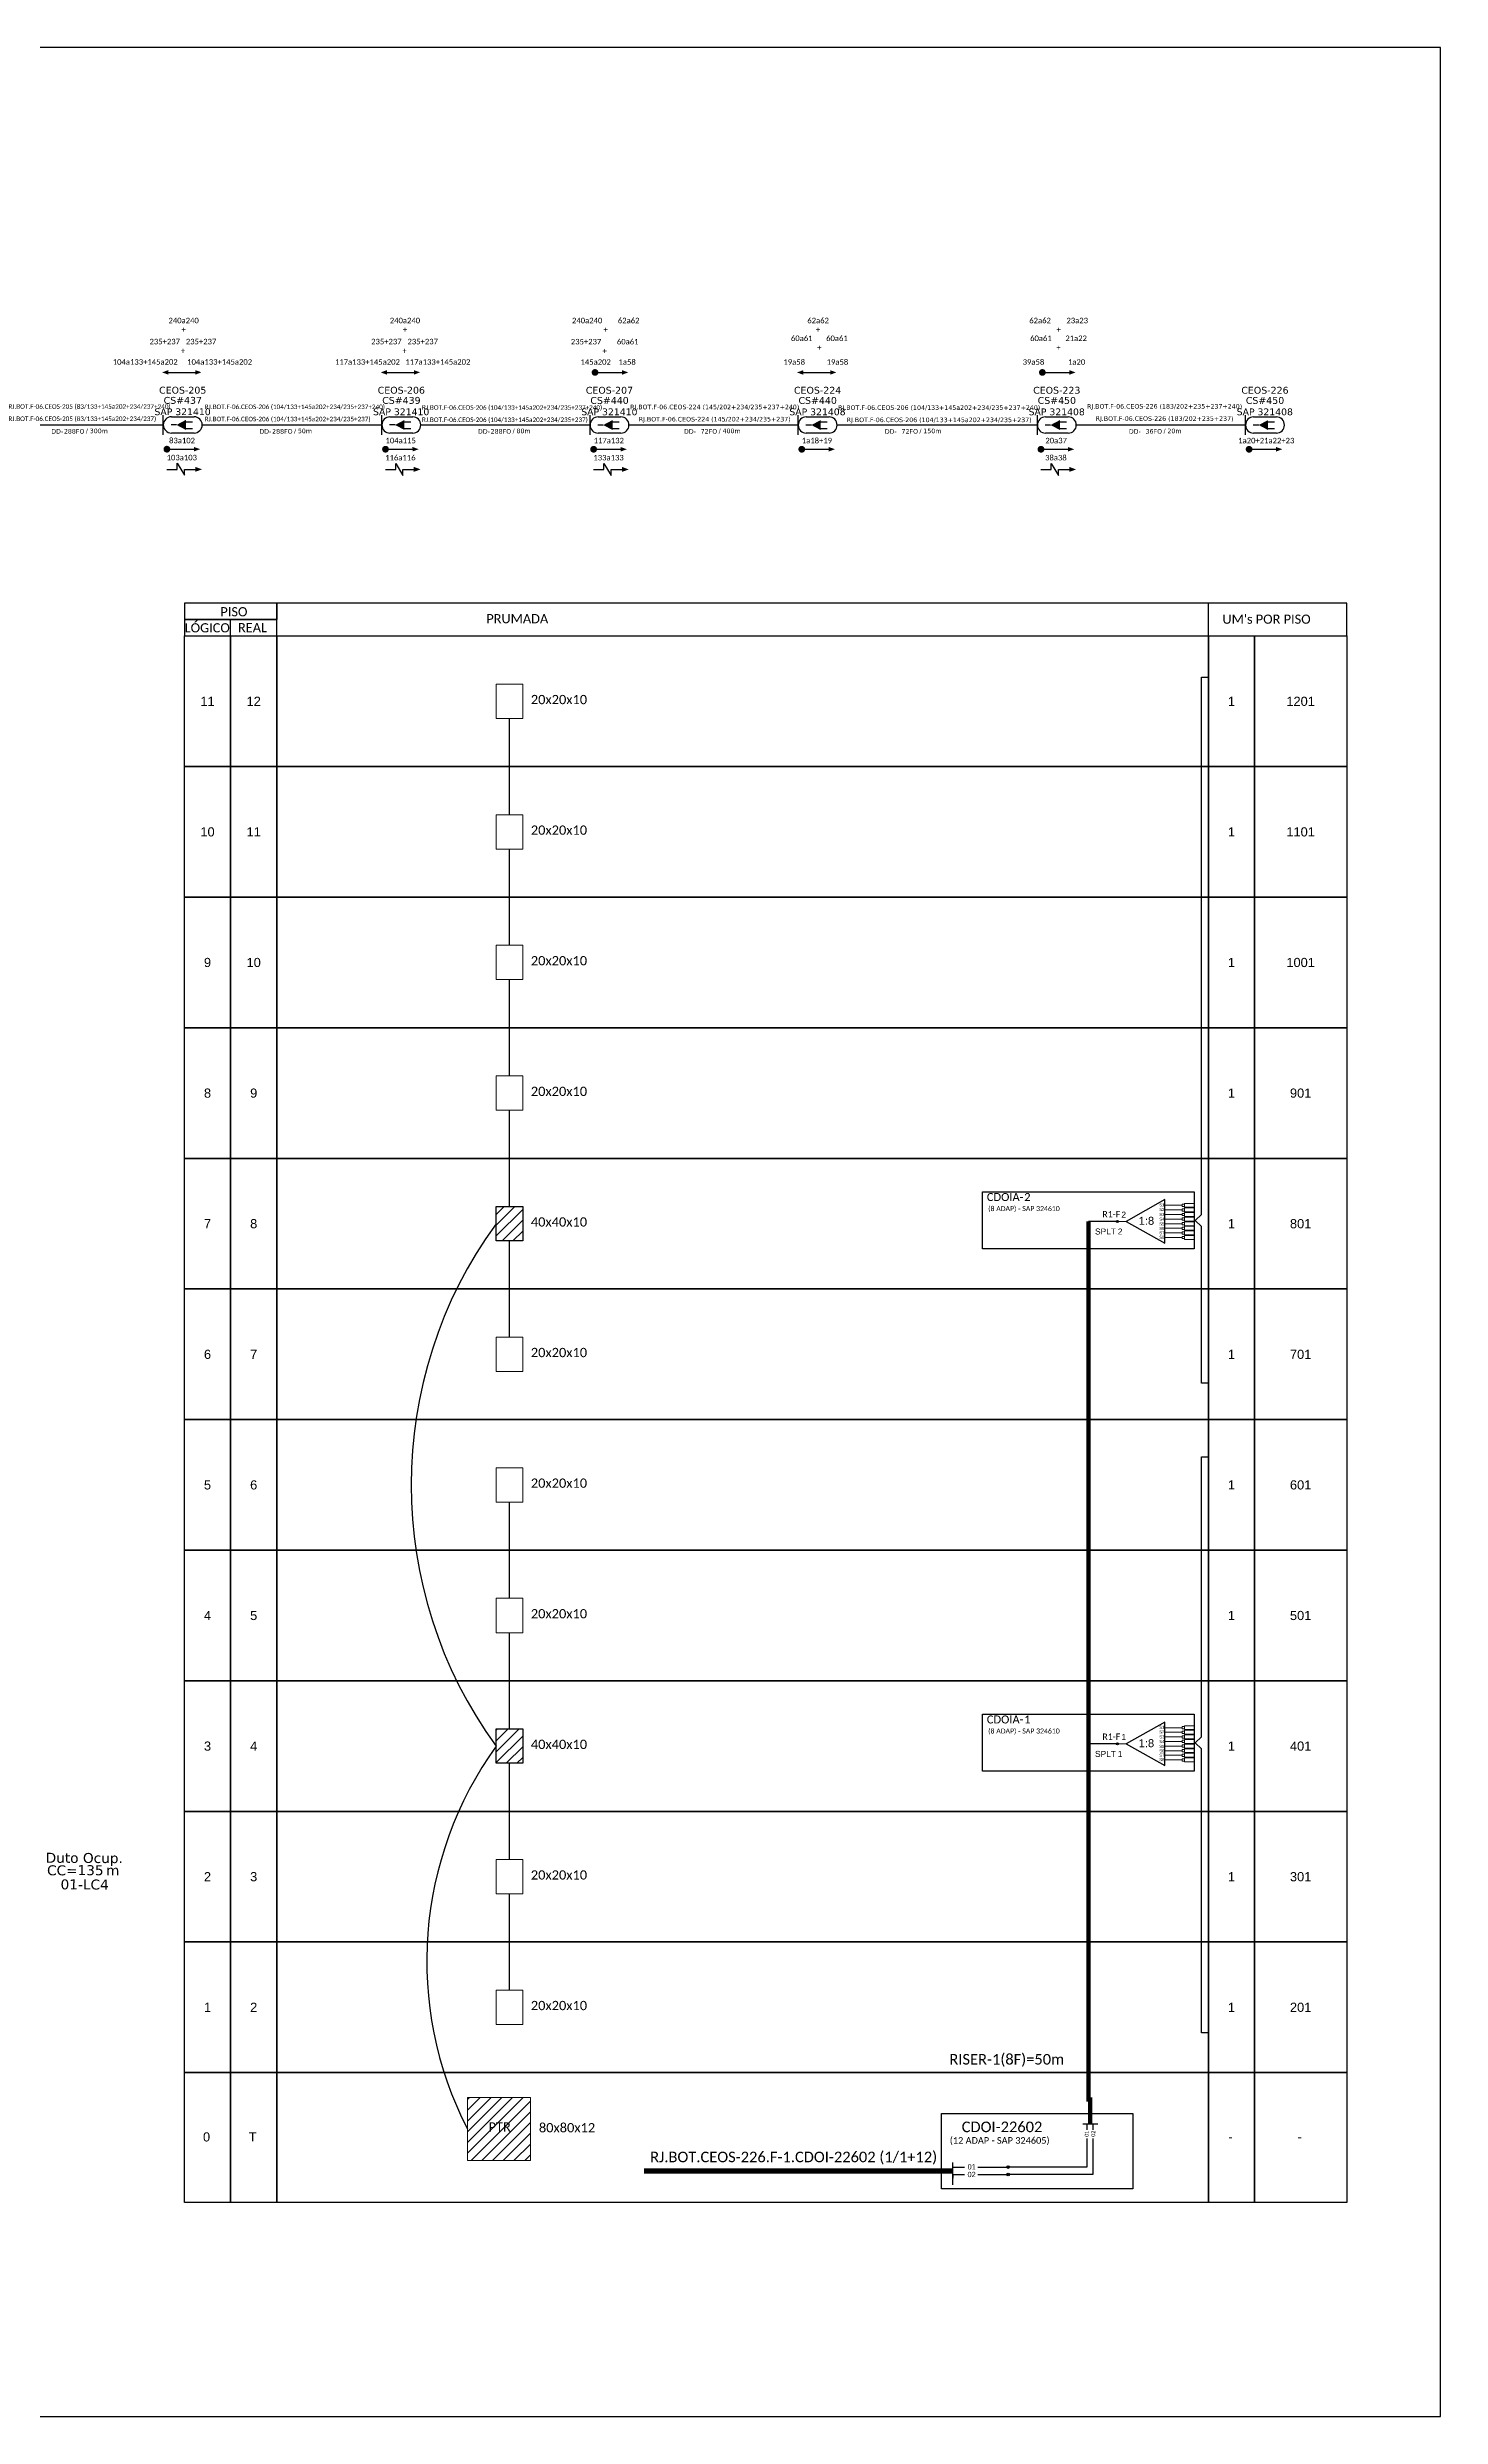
# Model space of a CAD drawing. Extents: x -89 to 749, y 705 to 1299.
# Drawn here: x 400 to 749, y 705 to 1299 of the extents above; entities that cross this region are included whole.
import ezdxf
from ezdxf.enums import TextEntityAlignment as Align

# ---------------------------------------------------------------- set-up
doc = ezdxf.new("R2010")
doc.units = 0
for name, color, linetype in [('20.4-CEOS', 1, 'Continuous'), ('20.5-CABO AÉREO', 1, 'Continuous'), ('CEO', 1, 'Continuous'), ('label_cabos', 7, 'Continuous'), ('SETA', 7, 'Continuous')]:
    doc.layers.add(name, color=color, linetype=linetype)
doc.layers.add('40.1-ETIQUETAS', color=1, linetype='Continuous', lineweight=20)
doc.styles.add('ARIAL', font='arial.ttf')
doc.styles.add('siredit', font='verdana.ttf')
doc.styles.add('WMF-Calibri0', font='calibri.ttf')

# ---------------------------------------------------------------- blocks, each defined once
blk = doc.blocks.new('Inst CB DT OCUP CFOA-SM-ASU-120-S-12')
at = {"layer": 'label_cabos', "color": 0, "style": 'siredit'}
for tag, flags, p in [('ID_ATIVIDADE', 3, (1.31, 2.67)), ('FATOR', 1, (11.56, 2.55))]:
    blk.add_attdef(tag, text='', height=1, rotation=359.69, dxfattribs=dict(at, flags=flags)).set_placement(p, align=Align.MIDDLE_CENTER)
for tag, p in [('TIPO_CABO', (1.26, 0)), ('DESTINO_CABO', (3.13, 1.26)), ('CABO', (4.69, -0.05)), ('/', (7.71, -0.05)), ('LANCE', (10.91, 0)), ('TIPO_CABO', (13.11, 1.24)), ('UND', (15.96, 0)), ('FID', (13.15, -1.41))]:
    blk.add_attdef(tag, text='', height=1, rotation=359.69, dxfattribs=at).set_placement(p, align=Align.MIDDLE_CENTER)
blk.add_attdef('QTDE', (12.43, -0.47), '', height=1, rotation=359.69, dxfattribs=at)
blk = doc.blocks.new('SPLT_1-8_SC-APC')
at = {"color": 1}
blk.add_lwpolyline([(-7.37, -2.1), (-17.04, -7.55), (-7.37, -13), (-7.37, -2.1)], dxfattribs=at)
at = {"color": 3, "lineweight": 0}
for points in [[(-2.99, -3.51), (-7.37, -3.51)], [(-7.37, -4.66), (-2.99, -4.66)], [(-7.37, -5.82), (-2.99, -5.82)], [(-2.41, -3.02), (-2.41, -4)], [(-2.41, -3.02), (0, -3.02)], [(-2.41, -4), (0, -4)], [(-2.41, -4.17), (-2.41, -5.16)], [(-2.41, -4.17), (0, -4.17)], [(-2.41, -5.16), (0, -5.16)], [(-2.41, -5.32), (-2.41, -6.31)], [(-2.41, -5.32), (0, -5.32)], [(-7.37, -6.97), (-2.99, -6.97)], [(-7.37, -8.12), (-2.99, -8.12)], [(-7.37, -9.28), (-2.99, -9.28)], [(-7.37, -10.43), (-2.99, -10.43)], [(-7.37, -11.58), (-2.99, -11.58)], [(-2.41, -6.31), (0, -6.31)], [(-2.41, -6.48), (-2.41, -7.46)], [(-2.41, -6.48), (0, -6.48)], [(-2.41, -7.46), (0, -7.46)], [(-2.41, -7.63), (-2.41, -8.62)], [(-2.41, -7.63), (0, -7.63)], [(-2.41, -8.62), (0, -8.62)], [(-2.41, -8.78), (-2.41, -9.77)], [(-2.41, -8.78), (0, -8.78)], [(-2.41, -9.77), (0, -9.77)], [(-2.41, -9.94), (-2.41, -10.92)], [(-2.41, -9.94), (0, -9.94)], [(-2.41, -10.92), (0, -10.92)], [(-2.41, -11.09), (-2.41, -12.08)], [(-2.41, -11.09), (0, -11.09)], [(-2.41, -12.08), (0, -12.08)]]:
    blk.add_lwpolyline(points, dxfattribs=at)
for points in [[(-2.99, -3.22), (-2.41, -3.22), (-2.41, -3.8), (-2.99, -3.8)], [(-2.99, -4.38), (-2.41, -4.38), (-2.41, -4.95), (-2.99, -4.95)], [(-2.99, -5.53), (-2.41, -5.53), (-2.41, -6.1), (-2.99, -6.1)], [(-2.99, -6.68), (-2.41, -6.68), (-2.41, -7.26), (-2.99, -7.26)], [(-2.99, -7.84), (-2.41, -7.84), (-2.41, -8.41), (-2.99, -8.41)], [(-2.99, -8.99), (-2.41, -8.99), (-2.41, -9.56), (-2.99, -9.56)], [(-2.99, -10.14), (-2.41, -10.14), (-2.41, -10.72), (-2.99, -10.72)], [(-2.99, -11.3), (-2.41, -11.3), (-2.41, -11.87), (-2.99, -11.87)]]:
    blk.add_lwpolyline(points, close=True, dxfattribs=at)
at = {"color": 1, "lineweight": 0}
blk.add_lwpolyline([(-17.04, -7.55), (-19.26, -7.55)], dxfattribs=at)
at = {"color": 1, "style": 'ARIAL'}
for s, height, p in [('S1', 0.75, (-8.74, -3.78)), ('S2', 0.75, (-8.74, -4.97)), ('S3', 0.75, (-8.74, -6.18)), ('1:8', 2, (-13.91, -8.4)), ('S4', 0.75, (-8.74, -7.36)), ('S5', 0.75, (-8.74, -8.57)), ('S6', 0.75, (-8.74, -9.69)), ('S7', 0.75, (-8.74, -10.78)), ('S8', 0.75, (-8.74, -11.9))]:
    blk.add_text(s, height=height, dxfattribs=at).set_placement(p)

msp = doc.modelspace()

# ---------------------------------------------------------------- hatches: boundary and pattern name
h = msp.add_hatch()
h.set_pattern_fill('ANSI31', color=1, scale=0.6)
h.set_pattern_definition([(45, (-728.3827, 0), (-1.3470384, 1.3470384), [])])
h.paths.add_polyline_path([(519.05, 877.44), (512.43, 877.44), (512.43, 868.82), (519.05, 868.82)])
h.paths.add_polyline_path([(519.05, 1008.42), (512.43, 1008.42), (512.43, 999.8), (519.05, 999.8)])
h = msp.add_hatch(color=3)
h.dxf.hatch_style = 1
edge = h.paths.add_edge_path()
edge.add_arc((668.18, 1004.68), 0.256, 0, 360)
h = msp.add_hatch(color=3)
h.dxf.hatch_style = 1
edge = h.paths.add_edge_path()
edge.add_arc((668.18, 873.71), 0.256, 0, 360)
h = msp.add_hatch()
h.set_pattern_fill('ANSI31', color=1, scale=0.6)
h.set_pattern_definition([(45, (-271.4268, 3456.3183), (-1.3470384, 1.3470384), [])])
h.paths.add_polyline_path([(520.98, 769.26), (520.98, 785.06), (505.18, 785.06), (505.18, 769.26)])
h.paths.add_polyline_path([(509.91, 775.89), (516.72, 775.89), (516.72, 779.36), (509.91, 779.36)], flags=24)
h = msp.add_hatch(color=3)
h.dxf.hatch_style = 1
edge = h.paths.add_edge_path()
edge.add_arc((640.81, 767.59), 0.32, 0, 360)
h = msp.add_hatch(color=3)
h.dxf.hatch_style = 1
edge = h.paths.add_edge_path()
edge.add_arc((640.81, 765.72), 0.32, 0, 360)

# ---------------------------------------------------------------- linework, layer by layer
for points in [[(-89.32, 705.02), (749.25, 705.02), (749.25, 1299.02), (-89.32, 1299.02), (-89.32, 705.02)], [(457.38, 1151.46), (725.75, 1151.46), (725.75, 1159.68), (457.38, 1159.68), (457.38, 1159.68), (457.38, 1155.57)], [(691, 1151.46), (691, 1159.68)], [(445.81, 1151.46), (445.81, 1155.57)], [(626.91, 765.69), (626.91, 764.8)]]:
    msp.add_lwpolyline(points)
at = {"color": 7, "const_width": 0.849}
for points in [[(536.78, 1217.52, 1), (537.62, 1217.53, 1)], [(648.96, 1217.52, 1), (649.8, 1217.53, 1)], [(429.41, 1198.28, 1), (430.26, 1198.29, 1)], [(484.23, 1198.27, 1), (485.08, 1198.28, 1)], [(536.42, 1198.26, 1), (537.27, 1198.27, 1)], [(588.62, 1198.26, 1), (589.47, 1198.27, 1)], [(648.6, 1198.26, 1), (649.45, 1198.27, 1)], [(700.8, 1198.26, 1), (701.65, 1198.27, 1)]]:
    msp.add_lwpolyline(points, format="xyb", close=True, dxfattribs=at)
at = {"color": 7}
for points in [[(430.19, 1217.55), (436.96, 1217.55)], [(485, 1217.54), (491.78, 1217.54)], [(537.2, 1217.53), (543.97, 1217.53)], [(589.4, 1217.53), (596.17, 1217.53)], [(649.38, 1217.53), (656.15, 1217.53)], [(429.83, 1198.28), (436.61, 1198.28)], [(432.43, 1193.23), (432.43, 1194.74), (434.22, 1191.74), (434.22, 1193.23)], [(484.65, 1198.27), (491.43, 1198.27)], [(487.25, 1193.22), (487.25, 1194.72), (489.04, 1191.73), (489.04, 1193.22)], [(536.85, 1198.26), (543.62, 1198.26)], [(539.44, 1193.21), (539.44, 1194.71), (541.24, 1191.72), (541.24, 1193.21)], [(589.05, 1198.26), (595.82, 1198.26)], [(649.03, 1198.26), (655.8, 1198.26)], [(651.62, 1193.21), (651.62, 1194.71), (653.42, 1191.72), (653.42, 1193.21)], [(701.22, 1198.26), (708, 1198.26)]]:
    msp.add_lwpolyline(points, dxfattribs=at)
for points in [[(434.24, 1155.57), (457.38, 1155.57), (457.38, 1159.68), (434.24, 1159.68)], [(434.24, 1151.46), (457.38, 1151.46), (457.38, 1155.57), (434.24, 1155.57)], [(434.24, 1151.46), (445.81, 1151.46), (445.81, 1118.71), (434.24, 1118.71)], [(445.81, 1151.46), (457.38, 1151.46), (457.38, 1118.71), (445.81, 1118.71)], [(457.38, 1151.46), (691, 1151.46), (691, 1118.71), (457.38, 1118.71)], [(691, 1151.46), (702.57, 1151.46), (702.57, 1118.71), (691, 1118.71)], [(702.57, 1151.46), (725.72, 1151.46), (725.72, 1118.71), (702.57, 1118.71)], [(434.24, 1118.71), (445.81, 1118.71), (445.81, 1085.97), (434.24, 1085.97)], [(445.81, 1118.71), (457.38, 1118.71), (457.38, 1085.97), (445.81, 1085.97)], [(457.38, 1118.71), (691, 1118.71), (691, 1085.97), (457.38, 1085.97)], [(691, 1118.71), (702.57, 1118.71), (702.57, 1085.97), (691, 1085.97)], [(702.57, 1118.71), (725.72, 1118.71), (725.72, 1085.97), (702.57, 1085.97)], [(434.24, 1085.97), (445.81, 1085.97), (445.81, 1053.22), (434.24, 1053.22)], [(445.81, 1085.97), (457.38, 1085.97), (457.38, 1053.22), (445.81, 1053.22)], [(457.38, 1085.97), (691, 1085.97), (691, 1053.22), (457.38, 1053.22)], [(691, 1085.97), (702.57, 1085.97), (702.57, 1053.22), (691, 1053.22)], [(702.57, 1085.97), (725.72, 1085.97), (725.72, 1053.22), (702.57, 1053.22)], [(434.24, 1053.22), (445.81, 1053.22), (445.81, 1020.48), (434.24, 1020.48)], [(445.81, 1053.22), (457.38, 1053.22), (457.38, 1020.48), (445.81, 1020.48)], [(457.38, 1053.22), (691, 1053.22), (691, 1020.48), (457.38, 1020.48)], [(691, 1053.22), (702.57, 1053.22), (702.57, 1020.48), (691, 1020.48)], [(702.57, 1053.22), (725.72, 1053.22), (725.72, 1020.48), (702.57, 1020.48)], [(434.24, 1020.48), (445.81, 1020.48), (445.81, 987.74), (434.24, 987.74)], [(445.81, 1020.48), (457.38, 1020.48), (457.38, 987.74), (445.81, 987.74)], [(457.38, 1020.48), (691, 1020.48), (691, 987.74), (457.38, 987.74)], [(691, 1020.48), (702.57, 1020.48), (702.57, 987.74), (691, 987.74)], [(702.57, 1020.48), (725.72, 1020.48), (725.72, 987.74), (702.57, 987.74)], [(434.24, 987.74), (445.81, 987.74), (445.81, 954.99), (434.24, 954.99)], [(445.81, 987.74), (457.38, 987.74), (457.38, 954.99), (445.81, 954.99)], [(457.38, 987.74), (691, 987.74), (691, 954.99), (457.38, 954.99)], [(691, 987.74), (702.57, 987.74), (702.57, 954.99), (691, 954.99)], [(702.57, 987.74), (725.72, 987.74), (725.72, 954.99), (702.57, 954.99)], [(434.24, 954.99), (445.81, 954.99), (445.81, 922.25), (434.24, 922.25)], [(445.81, 954.99), (457.38, 954.99), (457.38, 922.25), (445.81, 922.25)], [(457.38, 954.99), (691, 954.99), (691, 922.25), (457.38, 922.25)], [(691, 954.99), (702.57, 954.99), (702.57, 922.25), (691, 922.25)], [(702.57, 954.99), (725.72, 954.99), (725.72, 922.25), (702.57, 922.25)], [(434.24, 922.25), (445.81, 922.25), (445.81, 889.51), (434.24, 889.51)], [(445.81, 922.25), (457.38, 922.25), (457.38, 889.51), (445.81, 889.51)], [(457.38, 922.25), (691, 922.25), (691, 889.51), (457.38, 889.51)], [(691, 922.25), (702.57, 922.25), (702.57, 889.51), (691, 889.51)], [(702.57, 922.25), (725.72, 922.25), (725.72, 889.51), (702.57, 889.51)], [(434.24, 889.51), (445.81, 889.51), (445.81, 856.76), (434.24, 856.76)], [(445.81, 889.51), (457.38, 889.51), (457.38, 856.76), (445.81, 856.76)], [(457.38, 889.51), (691, 889.51), (691, 856.76), (457.38, 856.76)], [(691, 889.51), (702.57, 889.51), (702.57, 856.76), (691, 856.76)], [(702.57, 889.51), (725.72, 889.51), (725.72, 856.76), (702.57, 856.76)], [(434.24, 856.76), (445.81, 856.76), (445.81, 824.02), (434.24, 824.02)], [(445.81, 856.76), (457.38, 856.76), (457.38, 824.02), (445.81, 824.02)], [(457.38, 856.76), (691, 856.76), (691, 824.02), (457.38, 824.02)], [(691, 856.76), (702.57, 856.76), (702.57, 824.02), (691, 824.02)], [(702.57, 856.76), (725.72, 856.76), (725.72, 824.02), (702.57, 824.02)], [(434.24, 824.02), (445.81, 824.02), (445.81, 791.27), (434.24, 791.27)], [(445.81, 824.02), (457.38, 824.02), (457.38, 791.27), (445.81, 791.27)], [(457.38, 824.02), (691, 824.02), (691, 791.27), (457.38, 791.27)], [(691, 824.02), (702.57, 824.02), (702.57, 791.27), (691, 791.27)], [(702.57, 824.02), (725.72, 824.02), (725.72, 791.27), (702.57, 791.27)], [(434.24, 791.27), (445.81, 791.27), (445.81, 758.72), (434.24, 758.72)], [(445.81, 791.27), (457.38, 791.27), (457.38, 758.72), (445.81, 758.72)], [(457.38, 791.27), (691, 791.27), (691, 758.72), (457.38, 758.72)], [(691, 791.27), (702.57, 791.27), (702.57, 758.72), (691, 758.72)], [(702.57, 791.27), (725.72, 791.27), (725.72, 758.72), (702.57, 758.72)]]:
    msp.add_lwpolyline(points, close=True)
at = {"color": 3}
for points in [[(690.89, 964.09), (689.24, 964.09), (689.24, 1003.39), (687.67, 1004.9), (689.24, 1006.41), (689.24, 1141.12), (690.89, 1141.12)], [(515.74, 1106.65), (515.74, 1130.77)], [(515.74, 1073.91), (515.74, 1098.03)], [(515.74, 1041.16), (515.74, 1065.29)], [(515.74, 1008.42), (515.74, 1032.54)], [(515.74, 975.67), (515.74, 999.8)], [(690.89, 801.26), (689.24, 801.26), (689.24, 872.42), (687.67, 873.92), (689.24, 875.43), (689.24, 945.64), (690.89, 945.64)], [(515.74, 910.19), (515.74, 934.31)], [(515.74, 877.44), (515.74, 901.57)], [(515.74, 844.7), (515.74, 868.82)], [(515.74, 811.96), (515.74, 836.08)], [(626.91, 767.59), (629.82, 767.59)], [(633.22, 767.59), (640.81, 767.59), (640.81, 767.59)]]:
    msp.add_lwpolyline(points, dxfattribs=at)
at = {"color": 0, "lineweight": 0}
for points in [[(512.43, 1139.39), (519.05, 1139.39), (519.05, 1130.77), (512.43, 1130.77)], [(512.43, 1106.65), (519.05, 1106.65), (519.05, 1098.03), (512.43, 1098.03)], [(512.43, 1073.91), (519.05, 1073.91), (519.05, 1065.29), (512.43, 1065.29)], [(512.43, 1041.16), (519.05, 1041.16), (519.05, 1032.54), (512.43, 1032.54)], [(512.43, 975.67), (519.05, 975.67), (519.05, 967.05), (512.43, 967.05)], [(512.43, 942.93), (519.05, 942.93), (519.05, 934.31), (512.43, 934.31)], [(512.43, 910.19), (519.05, 910.19), (519.05, 901.57), (512.43, 901.57)], [(512.43, 844.7), (519.05, 844.7), (519.05, 836.08), (512.43, 836.08)], [(512.43, 811.96), (519.05, 811.96), (519.05, 803.34), (512.43, 803.34)]]:
    msp.add_lwpolyline(points, close=True, dxfattribs=at)
at = {"color": 1}
for points in [[(634.34, 1012.13), (687.47, 1012.13), (687.47, 997.81), (634.34, 997.81)], [(512.43, 1008.42), (519.05, 1008.42), (519.05, 999.8), (512.43, 999.8)], [(634.34, 881.16), (687.47, 881.16), (687.47, 866.84), (634.34, 866.84)], [(512.43, 877.44), (519.05, 877.44), (519.05, 868.82), (512.43, 868.82)], [(624.07, 781.01), (672.06, 781.01), (672.06, 762.15), (624.07, 762.15)]]:
    msp.add_lwpolyline(points, close=True, dxfattribs=at)
at = {"color": 5, "const_width": 1.1}
msp.add_lwpolyline([(660.92, 1004.68), (660.92, 784.5), (661.39, 784.5), (661.39, 778.39)], dxfattribs=at)
at = {"color": 5}
for points in [[(668.18, 1004.68), (660.92, 1004.68)], [(668.18, 873.71), (660.92, 873.71)], [(659.53, 778.39), (663.26, 778.39)], [(660.51, 778.39), (660.51, 776.94)], [(662.04, 778.39), (662.04, 776.94)], [(662.04, 774.79), (662.04, 765.72), (640.81, 765.72)], [(660.51, 774.79), (660.49, 767.59), (640.81, 767.59)]]:
    msp.add_lwpolyline(points, dxfattribs=at)
at = {"color": 1, "lineweight": 0}
msp.add_lwpolyline([(505.18, 785.06), (520.98, 785.06), (520.98, 769.26), (505.18, 769.26)], close=True, dxfattribs=at)
at = {"color": 1, "const_width": 1.32}
msp.add_lwpolyline([(549.49, 766.59), (626.91, 766.59)], dxfattribs=at)
at = {"color": 1}
msp.add_lwpolyline([(626.91, 763.16), (626.91, 768.76)], dxfattribs=at)
at = {"color": 2}
for points in [[(626.91, 765.69), (629.82, 765.7)], [(633.22, 765.7), (640.81, 765.72), (640.81, 765.72)]]:
    msp.add_lwpolyline(points, dxfattribs=at)
at = {"color": 3}
for centre, radius in [((668.18, 1004.68), 0.256), ((668.18, 873.71), 0.256), ((640.81, 767.59), 0.32), ((640.81, 765.72), 0.32)]:
    msp.add_circle(centre, radius, dxfattribs=at)
for centre, radius, start, end in [((602.13, 938.62), 111.07, 143.8696, 216.1304), ((587.05, 819.24), 92.05, 144.15934, 207.20147)]:
    msp.add_arc(centre, radius, start, end, dxfattribs=at)
for p in [(434.24, 1118.71), (434.24, 1085.97), (434.24, 1053.22), (434.24, 1020.48), (434.24, 987.74), (434.24, 954.99), (434.24, 922.25), (434.24, 889.51), (434.24, 856.76), (434.24, 824.02), (434.24, 791.27)]:
    msp.add_point(p)
at = {"layer": '20.4-CEOS', "color": 7}
for p, q in [((430.96, 1206.4), (436.66, 1206.4)), ((485.78, 1206.39), (491.48, 1206.39)), ((537.98, 1206.38), (543.68, 1206.38)), ((590.17, 1206.38), (595.87, 1206.38)), ((650.16, 1206.38), (655.86, 1206.38)), ((436.66, 1202.33), (430.96, 1202.33)), ((491.48, 1202.32), (485.78, 1202.32)), ((543.68, 1202.31), (537.98, 1202.31)), ((595.87, 1202.31), (590.17, 1202.31)), ((655.86, 1202.31), (650.16, 1202.31))]:
    msp.add_line(p, q, dxfattribs=at)
at = {"layer": '20.4-CEOS', "color": 5}
for p, q in [((702.35, 1206.38), (708.05, 1206.38)), ((708.05, 1202.31), (702.35, 1202.31))]:
    msp.add_line(p, q, dxfattribs=at)
at = {"layer": '20.4-CEOS', "color": 7}
for points in [[(428.93, 1201.92), (428.93, 1206.81)], [(483.75, 1201.91), (483.75, 1206.8)], [(535.95, 1201.9), (535.95, 1206.79)], [(588.14, 1201.9), (588.14, 1206.79)], [(648.13, 1201.9), (648.13, 1206.79)], [(432.24, 1204.37), (430.87, 1204.37)], [(434.49, 1205.17), (436.22, 1205.17)], [(434.49, 1203.48), (436.22, 1203.48)], [(487.06, 1204.36), (485.69, 1204.36)], [(489.31, 1205.16), (491.04, 1205.16)], [(489.31, 1203.47), (491.04, 1203.47)], [(539.25, 1204.34), (537.88, 1204.34)], [(541.5, 1205.15), (543.23, 1205.15)], [(541.5, 1203.46), (543.23, 1203.46)], [(593.7, 1205.15), (595.43, 1205.15)], [(593.7, 1203.46), (595.43, 1203.46)], [(651.43, 1204.34), (650.06, 1204.34)], [(653.68, 1205.15), (655.41, 1205.15)], [(653.68, 1203.46), (655.41, 1203.46)]]:
    msp.add_lwpolyline(points, dxfattribs=at)
at = {"layer": '20.4-CEOS', "color": 5}
for points in [[(700.32, 1201.9), (700.32, 1206.79)], [(703.63, 1204.34), (702.26, 1204.34)], [(705.88, 1205.15), (707.61, 1205.15)], [(705.88, 1203.46), (707.61, 1203.46)]]:
    msp.add_lwpolyline(points, dxfattribs=at)
at = {"layer": '20.4-CEOS', "color": 7}
for points in [[(432.24, 1204.37, 0, 2.51, 0), (434.59, 1204.37, 2.51, 2.51, 0)], [(487.06, 1204.36, 0, 2.51, 0), (489.41, 1204.36, 2.51, 2.51, 0)], [(539.25, 1204.34, 0, 2.51, 0), (541.61, 1204.34, 2.51, 2.51, 0)], [(591.45, 1204.34, 0, 2.51, 0), (593.8, 1204.34, 2.51, 2.51, 0)], [(651.43, 1204.34, 0, 2.51, 0), (653.79, 1204.34, 2.51, 2.51, 0)]]:
    msp.add_lwpolyline(points, format="xyseb", dxfattribs=at)
at = {"layer": '20.4-CEOS', "color": 8}
msp.add_lwpolyline([(591.45, 1204.34), (590.08, 1204.34)], dxfattribs=at)
at = {"layer": '20.4-CEOS', "color": 5}
msp.add_lwpolyline([(703.63, 1204.34, 0, 2.51, 0), (705.98, 1204.34, 2.51, 2.51, 0)], format="xyseb", dxfattribs=at)
at = {"layer": '20.4-CEOS', "color": 7}
for centre, start, end in [((430.96, 1204.37), 90, 270), ((436.66, 1204.37), 270, 90), ((485.78, 1204.36), 90, 270), ((491.48, 1204.36), 270, 90), ((537.98, 1204.34), 90, 270), ((543.68, 1204.34), 270, 90), ((590.17, 1204.34), 90, 270), ((595.87, 1204.34), 270, 90), ((650.16, 1204.34), 90, 270), ((655.86, 1204.34), 270, 90)]:
    msp.add_arc(centre, 2.03, start, end, dxfattribs=at)
at = {"layer": '20.4-CEOS', "color": 5}
for centre, start, end in [((702.35, 1204.34), 90, 270), ((708.05, 1204.34), 270, 90)]:
    msp.add_arc(centre, 2.03, start, end, dxfattribs=at)
at = {"layer": '20.5-CABO AÉREO', "color": 5, "ltscale": 8, "const_width": 0.339}
for points in [[(386.5, 1204.37), (428.93, 1204.37)], [(438.69, 1204.36), (483.75, 1204.36)], [(493.51, 1204.34), (535.95, 1204.34)], [(545.71, 1204.34), (588.14, 1204.34)], [(597.9, 1204.34), (648.13, 1204.34)], [(657.89, 1204.34), (700.32, 1204.34)]]:
    msp.add_lwpolyline(points, dxfattribs=at)
at = {"layer": 'SETA', "color": 7}
for points in [[(429.83, 1193.23), (432.43, 1193.23)], [(434.22, 1193.23), (436.93, 1193.23)], [(484.65, 1193.22), (487.25, 1193.22)], [(489.04, 1193.22), (491.75, 1193.22)], [(536.85, 1193.21), (539.44, 1193.21)], [(541.24, 1193.21), (543.95, 1193.21)], [(649.03, 1193.21), (651.62, 1193.21)], [(653.42, 1193.21), (656.13, 1193.21)]]:
    msp.add_lwpolyline(points, dxfattribs=at)
for points in [[(430.19, 1216.98), (428.63, 1217.54), (430.18, 1218.11)], [(436.96, 1218.11), (438.51, 1217.56), (436.96, 1216.98)], [(485.01, 1216.97), (483.45, 1217.53), (485, 1218.1)], [(491.77, 1218.1), (493.33, 1217.55), (491.78, 1216.97)], [(543.97, 1218.09), (545.53, 1217.54), (543.98, 1216.96)], [(589.4, 1216.96), (587.84, 1217.52), (589.39, 1218.09)], [(596.17, 1218.09), (597.72, 1217.54), (596.17, 1216.96)], [(656.15, 1218.09), (657.71, 1217.54), (656.16, 1216.96)], [(436.6, 1198.85), (438.16, 1198.29), (436.61, 1197.72)], [(491.42, 1198.84), (492.98, 1198.28), (491.43, 1197.71)], [(543.62, 1198.83), (545.18, 1198.27), (543.62, 1197.7)], [(595.82, 1198.83), (597.37, 1198.27), (595.82, 1197.7)], [(655.8, 1198.83), (657.36, 1198.27), (655.8, 1197.7)], [(707.99, 1198.83), (709.55, 1198.27), (708, 1197.7)], [(436.93, 1193.86), (438.64, 1193.23), (436.93, 1192.61)], [(491.75, 1193.85), (493.46, 1193.22), (491.75, 1192.6)], [(543.95, 1193.84), (545.66, 1193.21), (543.95, 1192.59)], [(656.13, 1193.84), (657.84, 1193.21), (656.13, 1192.59)]]:
    msp.add_solid(points, dxfattribs=at)

# ---------------------------------------------------------------- block references
at = {"color": 3}
for p in [(687.44, 1012.23), (687.44, 881.26)]:
    msp.add_blockref('SPLT_1-8_SC-APC', p, dxfattribs=at)
at = {"layer": 'label_cabos', "color": 0, "lineweight": 0}
ref = msp.add_blockref('Inst CB DT OCUP CFOA-SM-ASU-120-S-12', (376.34, 841.97), dxfattribs=dict(at, xscale=2.5, yscale=2.5, zscale=2.5))
ref.add_attrib('DESTINO_CABO', 'BOT-22612', dxfattribs={"color": 0, "height": 2.5, "rotation": 359.69001, "style": 'siredit'}).set_placement((384.17, 845.13), align=Align.MIDDLE_CENTER)
ref.add_attrib('CABO', '12FO', dxfattribs={"color": 0, "height": 2.5, "rotation": 359.69001, "style": 'siredit'}).set_placement((388.06, 841.84), align=Align.MIDDLE_CENTER)
ref.add_attrib('TIPO_CABO', 'Duto Ocup.', dxfattribs={"color": 0, "height": 2.5, "rotation": 359.69001, "style": 'siredit'}).set_placement((409.11, 845.09), align=Align.MIDDLE_CENTER)
ref.add_attrib('/', '/', dxfattribs={"color": 0, "height": 2.5, "rotation": 359.69001, "style": 'siredit'}).set_placement((395.63, 841.84), align=Align.MIDDLE_CENTER)
ref.add_attrib('TIPO_CABO', 'ASU - ', dxfattribs={"color": 0, "height": 2.5, "rotation": 359.69001, "style": 'siredit'}).set_placement((379.5, 841.96), align=Align.MIDDLE_CENTER)
ref.add_attrib('FID', '01-LC4', dxfattribs={"color": 0, "height": 2.5, "rotation": 359.69001, "style": 'siredit'}).set_placement((409.21, 838.44), align=Align.MIDDLE_CENTER)
ref.add_attrib('LANCE', 'CC=', dxfattribs={"color": 0, "height": 2.5, "rotation": 359.69001, "style": 'siredit'}).set_placement((403.61, 841.98), align=Align.MIDDLE_CENTER)
ref.add_attrib('QTDE', '135', (407.41, 840.79), dxfattribs={"color": 0, "height": 2.5, "rotation": 359.69001, "style": 'siredit'})
ref.add_attrib('UND', 'm', dxfattribs={"color": 0, "height": 2.5, "rotation": 359.69001, "style": 'siredit'}).set_placement((416.25, 841.98), align=Align.MIDDLE_CENTER)

# ---------------------------------------------------------------- texts
at = {"style": 'WMF-Calibri0'}
for s, height, p in [('     PISO', 2.3, (439.2, 1156.38)), ('  LÓGICO', 2.3, (432.66, 1152.35)), ('    REAL', 2.3, (444.42, 1152.4)), ('PRUMADA', 2.3, (509.94, 1154.64)), ("UM's POR PISO", 2.3, (694.53, 1154.52)), ('20x20x10', 2.317, (521.1, 1134.36)), ('20x20x10', 2.317, (521.1, 1101.62)), ('20x20x10', 2.317, (521.1, 1068.88)), ('20x20x10', 2.317, (521.1, 1036.13)), ('20x20x10', 2.317, (521.1, 970.65)), ('20x20x10', 2.317, (521.1, 937.9)), ('20x20x10', 2.317, (521.1, 905.16)), ('20x20x10', 2.317, (521.1, 839.67)), ('20x20x10', 2.317, (521.1, 806.93)), ('PTR', 2.317, (510.49, 776.48)), ('80x80x12', 2.317, (523.12, 776.3))]:
    msp.add_text(s, height=height, dxfattribs=at).set_placement(p)
at = {"style": 'ARIAL'}
for s, height, p in [('11', 2.3, (440.02, 1135.08)), ('12', 2.3, (451.6, 1135.08)), ('1', 2.3, (696.79, 1135.08)), ('1201', 2.3, (714.14, 1135.08)), ('10', 2.3, (440.02, 1102.34)), ('11', 2.3, (451.6, 1102.34)), ('1', 2.3, (696.79, 1102.34)), ('1101', 2.3, (714.14, 1102.34)), ('9', 2.3, (440.02, 1069.6)), ('10', 2.3, (451.6, 1069.6)), ('1', 2.3, (696.79, 1069.6)), ('1001', 2.3, (714.14, 1069.6)), ('8', 2.3, (440.02, 1036.85)), ('9', 2.3, (451.6, 1036.85)), ('1', 2.3, (696.79, 1036.85)), ('901', 2.3, (714.14, 1036.85)), ('7', 2.3, (440.02, 1004.11)), ('8', 2.3, (451.6, 1004.11)), ('1', 2.3, (696.79, 1004.11)), ('801', 2.3, (714.14, 1004.11)), ('6', 2.3, (440.02, 971.36)), ('7', 2.3, (451.6, 971.36)), ('1', 2.3, (696.79, 971.36)), ('701', 2.3, (714.14, 971.36)), ('5', 2.3, (440.02, 938.62)), ('6', 2.3, (451.6, 938.62)), ('1', 2.3, (696.79, 938.62)), ('601', 2.3, (714.14, 938.62)), ('4', 2.3, (440.02, 905.88)), ('5', 2.3, (451.6, 905.88)), ('1', 2.3, (696.79, 905.88)), ('501', 2.3, (714.14, 905.88)), ('3', 2.3, (440.02, 873.13)), ('4', 2.3, (451.6, 873.13)), ('1', 2.3, (696.79, 873.13)), ('401', 2.3, (714.14, 873.13)), ('2', 2.3, (440.02, 840.39)), ('3', 2.3, (451.6, 840.39)), ('1', 2.3, (696.79, 840.39)), ('301', 2.3, (714.14, 840.39)), ('1', 2.3, (440.02, 807.65)), ('2', 2.3, (451.6, 807.65)), ('1', 2.3, (696.79, 807.65)), ('201', 2.3, (714.14, 807.65)), ('0', 2.3, (439.78, 775.15)), ('T', 2.3, (451.35, 775.15)), ('-', 2.3, (696.54, 775.15)), ('-', 2.3, (713.9, 775.15)), ('02', 1.323, (631.63, 765.73)), ('01', 1.323, (631.65, 767.65))]:
    msp.add_text(s, height=height, dxfattribs=at).set_placement(p, align=Align.MIDDLE_CENTER)
at = {"color": 1, "style": 'WMF-Calibri0'}
for s, height, p in [('CDOIA-', 2, (635.45, 1009.79)), ('40x40x10', 2.317, (521.1, 1003.39)), ('CDOIA-', 2, (635.45, 878.81)), ('40x40x10', 2.317, (521.1, 872.41)), ('CDOI-22602', 2.646, (629.15, 776.34)), ('RJ.BOT.CEOS-226.F-1.CDOI-22602 (1/1+12)', 2.6457, (551.02, 768.8))]:
    msp.add_text(s, height=height, dxfattribs=at).set_placement(p)
at = {"color": 7, "style": 'WMF-Calibri0'}
for s, p in [('2', (644.83, 1009.79)), ('1', (644.83, 878.81))]:
    msp.add_text(s, height=2, dxfattribs=at).set_placement(p)
at = {"color": 1, "style": 'WMF-Calibri0'}
for s, height, p in [('(8 ADAP) - SAP 324610', 1.25, (644.76, 1007.26)), ('(8 ADAP) - SAP 324610', 1.25, (644.76, 876.29)), ('(12 ADAP - SAP 324605)', 1.6535, (638.67, 773.44))]:
    msp.add_text(s, height=height, dxfattribs=at).set_placement(p, align=Align.CENTER)
at = {"color": 5, "style": 'WMF-Calibri0'}
for s, height, p in [('R1-F', 1.6, (664.41, 1005.67)), ('R1-F', 1.6, (664.41, 874.69)), ('RISER-1(8F)=50m', 2.6457, (626.06, 793.29))]:
    msp.add_text(s, height=height, dxfattribs=at).set_placement(p)
at = {"color": 5, "style": 'ARIAL'}
for s, p in [('2', (669.78, 1005.63)), ('1', (669.78, 874.66))]:
    msp.add_text(s, height=1.5, dxfattribs=at).set_placement(p, align=Align.CENTER)
at = {"color": 7, "style": 'ARIAL'}
for s, p in [('SPLT', (665.2, 1001.4)), ('2', (668.88, 1001.4)), ('SPLT', (665.2, 870.43)), ('1', (668.88, 870.43))]:
    msp.add_text(s, height=1.5, dxfattribs=at).set_placement(p, align=Align.CENTER)
at = {"style": 'ARIAL'}
for s, p in [('01', (660.51, 775.95)), ('02', (662.13, 775.95))]:
    msp.add_text(s, height=0.992, rotation=90, dxfattribs=at).set_placement(p, align=Align.MIDDLE_CENTER)
at = {"layer": '20.4-CEOS', "color": 7, "style": 'siredit'}
for s, height, p in [('SAP 321410', 1.697, (433.77, 1207.67)), ('CS#437', 1.721, (433.82, 1210.53)), ('SAP 321410', 1.697, (488.59, 1207.66)), ('CS#439', 1.721, (488.64, 1210.52)), ('SAP 321410', 1.697, (540.79, 1207.65)), ('CS#440', 1.721, (540.83, 1210.51)), ('SAP 321408', 1.697, (592.98, 1207.65)), ('CS#440', 1.721, (593.03, 1210.51)), ('SAP 321408', 1.697, (652.97, 1207.65)), ('CS#450', 1.721, (653.01, 1210.51)), ('SAP 321408', 1.697, (705.16, 1207.65)), ('CS#450', 1.721, (705.21, 1210.51))]:
    msp.add_text(s, height=height, dxfattribs=at).set_placement(p, align=Align.MIDDLE_CENTER)
at = {"layer": '40.1-ETIQUETAS', "color": 1, "style": 'siredit'}
for s, p in [('RJ.BOT.F-06.CEOS-224 (145/202+234/235+237+240)', (567.2, 1208.87)), ('RJ.BOT.F-06.CEOS-206 (104/133+145a202+234/235+237+240) ', (623.74, 1208.71)), ('RJ.BOT.F-06.CEOS-226 (183/202+235+237+240)', (680.02, 1209.03))]:
    msp.add_text(s, height=1.1458, dxfattribs=at).set_placement(p, align=Align.MIDDLE_CENTER)
at = {"layer": '40.1-ETIQUETAS', "color": 3, "style": 'siredit'}
for s, p in [('RJ.BOT.F-06.CEOS-224 (145/202+234/235+237)', (567.2, 1205.81)), ('RJ.BOT.F-06.CEOS-206 (104/133+145a202+234/235+237) ', (623.74, 1205.64)), ('RJ.BOT.F-06.CEOS-226 (183/202+235+237)', (680.02, 1205.96))]:
    msp.add_text(s, height=1.1458, dxfattribs=at).set_placement(p, align=Align.MIDDLE_CENTER)
at = {"layer": '40.1-ETIQUETAS', "color": 5, "style": 'siredit'}
for s, height, p in [('DD-', 1.146, (403.82, 1202.75)), ('288FO', 1.146, (409.15, 1202.77)), ('/', 1.15, (410.03, 1202.87)), ('DD-', 1.146, (456.01, 1202.74)), ('288FO', 1.146, (461.35, 1202.76)), ('/', 1.15, (462.23, 1202.86)), ('DD-', 1.146, (510.83, 1202.74)), ('288FO', 1.146, (516.16, 1202.76)), ('/', 1.15, (517.04, 1202.86))]:
    msp.add_text(s, height=height, dxfattribs=at).set_placement(p, align=Align.MIDDLE_RIGHT)
for s, p in [('300m', (410.48, 1202.87)), ('50m', (462.68, 1202.86)), ('80m', (517.5, 1202.86))]:
    msp.add_text(s, height=1.146, dxfattribs=at).set_placement(p, align=Align.MIDDLE_LEFT)
at = {"layer": '40.1-ETIQUETAS', "color": 7, "style": 'siredit'}
for s, height, p in [('DD-', 1.146, (562.5, 1202.74)), ('72FO', 1.146, (567.83, 1202.76)), ('/', 1.15, (568.71, 1202.86)), ('DD-', 1.146, (612.86, 1202.74)), ('72FO', 1.146, (618.19, 1202.76)), ('/', 1.15, (619.07, 1202.86)), ('DD-', 1.146, (674.06, 1202.74)), ('36FO', 1.146, (679.4, 1202.76)), ('/', 1.15, (680.28, 1202.86))]:
    msp.add_text(s, height=height, dxfattribs=at).set_placement(p, align=Align.MIDDLE_RIGHT)
for s, p in [('400m', (569.17, 1202.86)), ('150m', (619.52, 1202.86)), ('20m', (680.73, 1202.86))]:
    msp.add_text(s, height=1.146, dxfattribs=at).set_placement(p, align=Align.MIDDLE_LEFT)
at = {"layer": '40.1-ETIQUETAS', "color": 7, "char_height": 1.3859, "attachment_point": 5, "style": 'ARIAL'}
for s, insert, width in [('{\\fCalibri|b0|i0|c0|p34;\\C256;240a240    \\P+}', (434.03, 1229.39), 40.825), ('{\\fCalibri|b0|i0|c0|p34;\\C256;240a240    \\P+}', (489.53, 1229.39), 40.825), ('{\\fCalibri|b0|i0|c0|p34;\\C256;240a240        62a62  \\P+}', (539.88, 1229.39), 40.825), ('{\\fCalibri|b0|i0|c0|p34;\\C256;62a62  \\P+}', (593.14, 1229.39), 40.825), ('{\\fCalibri|b0|i0|c0|p34;\\C256;62a62        23a23\\P+}', (653.46, 1229.39), 40.825), ('{\\fCalibri|b0|i0|c0|p34;\\C0;\\c16777215;235+237   235+237  \\C1;   \\P\\C7;+}', (433.85, 1224.11), 40.825), ('{\\fCalibri|b0|i0|c0|p34;\\C0;\\c16777215;235+237   235+237  \\C1;   \\P\\C7;+}', (489.43, 1224.11), 40.825), ('{\\fCalibri|b0|i0|c0|p34;235+237        60a61   \\C1;  \\P\\C7;+}', (539.61, 1224.09), 40.825), ('{\\fCalibri|b0|i0|c0|p34;60a61       60a61\\C1;\\P\\C7;+}', (593.45, 1224.93), 23.6748), ('{\\fCalibri|b0|i0|c0|p34;60a61       21a22\\P+}', (653.43, 1224.93), 23.6748), ('{\\fCalibri|b0|i0|c0|p34;104a133+145a202}', (424.4, 1220.15), 23.6748), ('{\\fCalibri|b0|i0|c0|p34;104a133+145a202}', (443.06, 1220.15), 23.6748), ('{\\fCalibri|b0|i0|c0|p34;117a133+145a202}', (480.12, 1220.14), 23.6748), ('{\\fCalibri|b0|i0|c0|p34;117a133+145a202}', (497.79, 1220.14), 23.6748), ('{\\fCalibri|b0|i0|c0|p34;145a202}', (537.36, 1220.13), 23.6748), ('{\\fCalibri|b0|i0|c0|p34;1a58}', (545.25, 1220.13), 23.6748), ('{\\fCalibri|b0|i0|c0|p34;19a58}', (587.15, 1220.13), 23.6748), ('{\\fCalibri|b0|i0|c0|p34;19a58}', (597.98, 1220.13), 23.6748), ('{\\fCalibri|b0|i0|c0|p34;39a58}', (647.14, 1220.13), 23.6748), ('{\\fCalibri|b0|i0|c0|p34;1a20}', (657.96, 1220.13), 23.6748), ('{\\fCalibri|b0|i0|c0|p34;83a102}', (433.63, 1200.45), 23.6748), ('{\\fCalibri|b0|i0|c0|p34;104a115}', (488.45, 1200.44), 23.6748), ('{\\fCalibri|b0|i0|c0|p34;117a132}', (540.65, 1200.43), 23.6748), ('\\fCalibri|b0|i0|c0|p34;1a18+19', (592.84, 1200.43), 23.6748), ('{\\fCalibri|b0|i0|c0|p34;20a37}', (652.83, 1200.43), 23.6748), ('{\\fCalibri|b0|i0|c0|p34;103a103}', (433.57, 1196.17), 23.6748), ('{\\fCalibri|b0|i0|c0|p34;116a116}', (488.39, 1196.16), 23.6748), ('{\\fCalibri|b0|i0|c0|p34;133a133}', (540.59, 1196.15), 23.6748), ('{\\fCalibri|b0|i0|c0|p34;38a38}', (652.77, 1196.15), 23.6748)]:
    msp.add_mtext(s, dxfattribs=dict(at, insert=insert, width=width))
at = {"layer": '40.1-ETIQUETAS', "color": 0, "char_height": 1.1458, "attachment_point": 1, "style": 'siredit'}
for s, insert, width in [('{\\fCalibri|b0|i0|c0|p34;\\C1;RJ.BOT.F-06.CEOS-205 (83/133+145a202+234/237+240)}', (390.08, 1209.55), 50.6795), ('{\\fCalibri|b0|i0|c0|p34;\\C1;RJ.BOT.F-06.CEOS-206 (104/133+145a202+234/235+237+240)}', (439.32, 1209.48), 61.1584), ('{\\fCalibri|b0|i0|c0|p34;\\C1;RJ.BOT.F-06.CEOS-206 (104/133+145a202+234/235+237+240)}', (493.8, 1209.31), 58.5362)]:
    msp.add_mtext(s, dxfattribs=dict(at, insert=insert, width=width))
at = {"layer": '40.1-ETIQUETAS', "color": 3, "char_height": 1.1458, "attachment_point": 1, "style": 'siredit'}
for s, insert, width in [('{\\fCalibri|b0|i0|c0|p34;RJ.BOT.F-06.CEOS-205 (83/133+145a202+234/237)}', (390.08, 1206.49), 50.6795), ('{\\fCalibri|b0|i0|c0|p34;RJ.BOT.F-06.CEOS-206 (104/133+145a202+234/235+237)}', (439.32, 1206.42), 61.1584), ('{\\fCalibri|b0|i0|c0|p34;RJ.BOT.F-06.CEOS-206 (104/133+145a202+234/235+237)}', (493.8, 1206.24), 58.5362)]:
    msp.add_mtext(s, dxfattribs=dict(at, insert=insert, width=width))
at = {"layer": '40.1-ETIQUETAS', "color": 1, "insert": (705.53, 1200.43), "char_height": 1.3859, "width": 23.6748, "attachment_point": 5, "style": 'ARIAL'}
msp.add_mtext('{\\fCalibri|b0|i0|c0|p34;\\C7;1a20+21a22\\C1;+23}', dxfattribs=at)
at = {"layer": 'CEO', "color": 7, "style": 'siredit'}
for s, p in [('CEOS-205', (433.8, 1213.08)), ('CEOS-206', (488.62, 1213.07)), ('CEOS-207', (540.81, 1213.06)), ('CEOS-224', (593.01, 1213.06)), ('CEOS-223', (652.99, 1213.06)), ('CEOS-226', (705.19, 1213.06))]:
    msp.add_text(s, height=1.721, dxfattribs=at).set_placement(p, align=Align.MIDDLE_CENTER)

doc.saveas('drawing.dxf')
